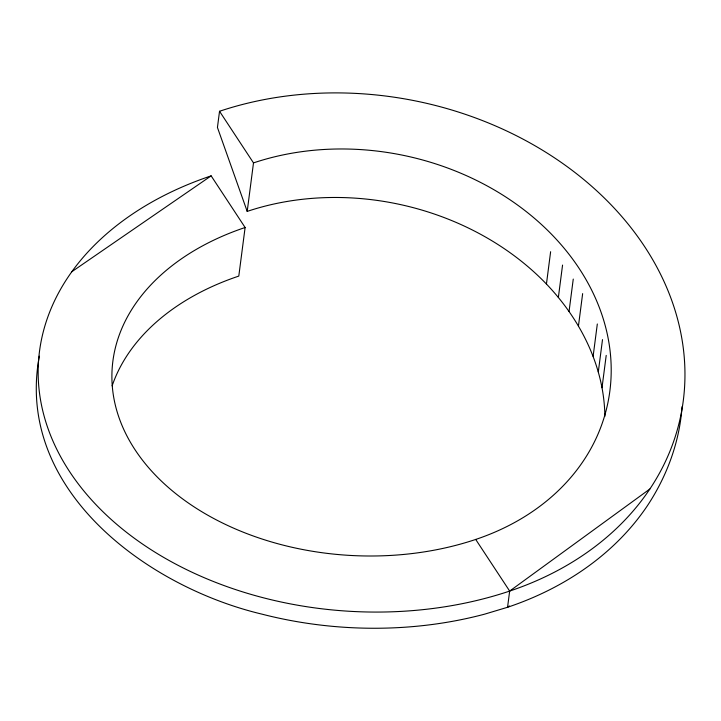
<?xml version="1.0" encoding="UTF-8"?>
<svg xmlns="http://www.w3.org/2000/svg" width="721" height="721" viewBox="0 0 721 721"><rect width="100%" height="100%" fill="white"/><g stroke="black" fill="none" stroke-linecap="round" stroke-linejoin="round"><path stroke-width="1.08" d="M682.057 406.671C679.588 441.811 667.042 475.86 647.737 505.214A322.675 255.369 11.3 0 1 507.557 607.271L484.692 614.139A322.675 228.025 4 0 1 261.876 614.121C146.877 586.777 14.429 489.442 39.331 356.156M509.377 605.946L507.557 607.271L509.666 591.076A322.675 255.369 11.3 0 0 650.225 255.486A322.675 255.369 11.3 0 0 219.535 111.268L217.436 127.464L247.204 211.397A248.718 199.636 12.6 0 1 546.437 284.038C573.889 312.716 594.555 348.531 602.008 387.763A248.718 199.636 12.6 0 1 604.883 416.332M71.767 271.754L211.145 175.861L245.113 227.503L238.795 276.089A248.718 172.211 3.1 0 0 112.143 385.825M247.204 211.397L253.495 162.901L219.535 111.268M546.437 284.038L550.628 251.71M558.369 297.413L562.56 265.076M569.058 311.418L573.258 279.072M578.458 325.964L582.649 293.618M593.122 356.327L597.321 323.981M598.304 371.964L602.504 339.609M602.008 387.763L606.208 355.408M211.145 175.861A322.675 228.025 4 0 0 74.786 479.15A322.675 228.025 4 0 0 509.666 591.076L649.846 489.018M245.113 227.503A248.709 172.247 3.1 0 0 140.253 457.222A248.709 172.247 3.1 0 0 475.707 539.443L509.666 591.076M253.495 162.901A248.709 199.6 12.6 0 1 584.758 277.423A248.709 199.6 12.6 0 1 475.707 539.443"/></g></svg>
